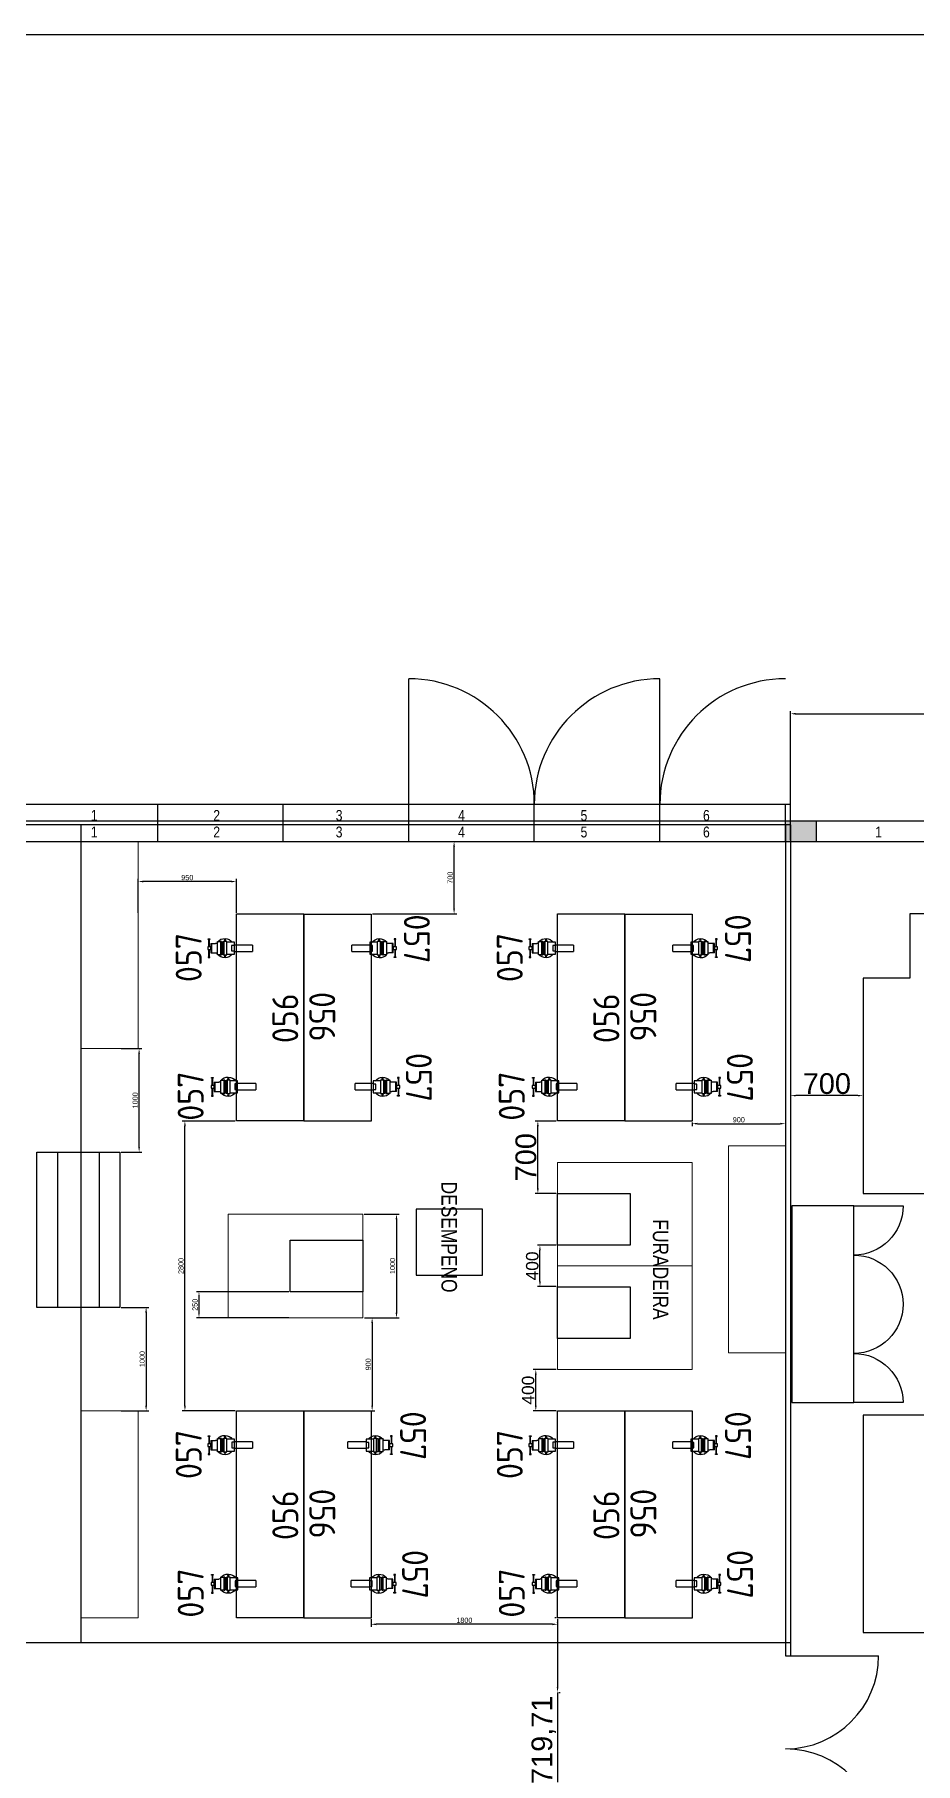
# Model space of a CAD drawing. Header units: millimetres. Extents: x 18768 to 1484868, y -11027 to 520152.
# Drawn here: x 87507 to 96011, y 503453 to 520152 of the extents above; entities that cross this region are included whole.
import ezdxf
from ezdxf.enums import TextEntityAlignment as Align

# ---------------------------------------------------------------- set-up
doc = ezdxf.new("R2010")
doc.units = ezdxf.units.MM
for name, pattern in [('CENTER', [2.71, 2.2, -0.22, 0.07, -0.22]), ('DASHED2', [9.525, 6.35, -3.175]), ('DIVIDE', [2.15, 1.5, -0.2, 0.05, -0.15, 0.05, -0.2])]:
    doc.linetypes.add(name, pattern=pattern)
for name, color, linetype in [('L025-IMAGIN', 1, 'DIVIDE'), ('L025-TEXTO', 7, 'Continuous'), ('L035-ARRANJO-EXISTENTE', 180, 'Continuous'), ('L035-TEXTO', 40, 'Continuous'), ('LCENTRO', 1, 'CENTER'), ('PAREDES', 7, 'Continuous')]:
    doc.layers.add(name, color=color, linetype=linetype)
doc.layers.add('L035-DEMOLIÇÃO', color=40, linetype='Continuous', plot=False)
doc.styles.add('ISO-CP--25', font='isocp.shx', dxfattribs={"height": 250})
doc.styles.get("Standard").update_dxf_attribs({"font": 'arial.ttf'})
doc.dimstyles.new('Anotativo', dxfattribs={"dimscale": 0, "dimtxt": 2.5, "dimasz": 2.5, "dimexe": 1.25, "dimexo": 0.625, "dimtad": 1, "dimtxsty": 'Standard', "dimcen": 2.5, "dimadec": 0, "dimazin": 0, "dimtfac": 1, "dimtmove": 0, "dimatfit": 3, "dimfxl": 1, "dimarcsym": 0})

# ---------------------------------------------------------------- blocks, each defined once
blk = doc.blocks.new('*D546')
at = {"color": 0, "linetype": 'ByBlock', "lineweight": -2, "transparency": 16777216}
for p, q in [((94806, 511025), (94806, 509878)), ((95506, 511025), (95506, 509878)), ((95456, 509903), (94856, 509903))]:
    blk.add_line(p, q, dxfattribs=at)
at = {"color": 0, "linetype": 'ByBlock', "lineweight": 15, "transparency": 16777216}
for points in [[(94856, 509911), (94856, 509895), (94806, 509903)], [(95456, 509911), (95456, 509895), (95506, 509903)]]:
    blk.add_solid(points, dxfattribs=at)
at = {"layer": 'DEFPOINTS', "color": 0, "linetype": 'ByBlock', "lineweight": 15, "transparency": 16777216}
for p in [(94806, 511038), (95506, 511038), (94806, 509903)]:
    blk.add_point(p, dxfattribs=at)
at = {"color": 0, "linetype": 'ByBlock', "lineweight": 15, "transparency": 16777216, "insert": (95156, 510018), "char_height": 200, "attachment_point": 5}
blk.add_mtext('700', dxfattribs=at)
blk = doc.blocks.new('*D558')
at = {"layer": 'DEFPOINTS', "color": 0, "linetype": 'ByBlock', "lineweight": 15, "transparency": 16777216}
for p in [(109900, 513592), (94806, 512358), (109900, 512358)]:
    blk.add_point(p, dxfattribs=at)
at = {"layer": 'PAREDES', "color": 0, "linetype": 'ByBlock', "lineweight": -2, "transparency": 16777216}
for p, q in [((94806, 512370), (94806, 513617)), ((94856, 513592), (109850, 513592)), ((109900, 512370), (109900, 513617))]:
    blk.add_line(p, q, dxfattribs=at)
at = {"layer": 'PAREDES', "color": 0, "linetype": 'ByBlock', "lineweight": 15, "transparency": 16777216}
for points in [[(94856, 513600), (94856, 513583), (94806, 513592)], [(109850, 513600), (109850, 513583), (109900, 513592)]]:
    blk.add_solid(points, dxfattribs=at)
at = {"layer": 'PAREDES', "color": 0, "linetype": 'ByBlock', "lineweight": 15, "transparency": 16777216, "insert": (102353, 513706), "char_height": 200, "attachment_point": 5}
blk.add_mtext('15094', dxfattribs=at)
blk = doc.blocks.new('BL_SENAI_id9310100290')
at = {"layer": 'L035-ARRANJO-EXISTENTE', "color": 0}
for p, q in [((-515, 200), (-515, 139)), ((-515, 200), (-340, 200)), ((-340, 112), (-340, 227)), ((-340, 227), (-272, 227)), ((-228, 233), (-238, 233)), ((-238, 219), (-238, 106)), ((-228, 106), (-228, 233)), ((-217, 106), (-217, 233)), ((-217, 233), (-207, 233)), ((-207, 219), (-207, 106)), ((-178, 144), (-178, 195)), ((-114, 214), (-159, 214)), ((-121, 214), (-121, 125)), ((-114, 214), (-114, 125)), ((-340, 139), (-515, 139)), ((-272, 112), (-340, 112)), ((-238, 106), (-228, 106)), ((-207, 106), (-217, 106)), ((-114, 125), (-159, 125))]:
    blk.add_line(p, q, dxfattribs=at)
for points in [[(-340, 143), (-340, 197), (-314, 197), (-314, 143)], [(-268, 233), (-238, 233), (-238, 106), (-268, 106)], [(-178, 233), (-207, 233), (-207, 106), (-178, 106)], [(-114, 156), (-114, 183), (-83, 183), (-83, 156)], [(-104, 259), (-104, 252), (-88, 252), (-88, 259)], [(-104, 80), (-104, 86), (-88, 86), (-88, 80)]]:
    blk.add_lwpolyline(points, close=True, dxfattribs=at)
for points in [[(-99, 183), (-99, 252), (-92, 252), (-92, 183)], [(-92, 156), (-92, 86), (-99, 86), (-99, 156)]]:
    blk.add_lwpolyline(points, dxfattribs=at)
for centre in [(-250, 248), (-250, 92)]:
    blk.add_circle(centre, 7.45, dxfattribs=at)
for centre, radius, start, end in [((-247, 170), 92.8, 41.7386, 141.8707), ((-272, 231), 4.33, 270, 0), ((-159, 233), 19, 180, 270), ((-247, 170), 92.8, 218.1293, 318.2614), ((-272, 108), 4.33, 0, 90), ((-159, 106), 19, 90, 180)]:
    blk.add_arc(centre, radius, start, end, dxfattribs=at)
at = {"layer": 'L025-TEXTO', "style": 'ISO-CP--25'}
blk.add_attdef('rmp_mt_codmaterial', (15, 15), '', height=40, dxfattribs=at)
at = {"layer": 'L025-TEXTO', "style": 'ISO-CP--25', "flags": 1}
for tag in ['rmp_mt_nomeunid', 'rmp_mt_potencia', 'rmp_mt_cod']:
    blk.add_attdef(tag, (15, 15), '', height=40, dxfattribs=at)
blk = doc.blocks.new('BL_SENAI_id9320240650')
at = {"layer": 'L035-ARRANJO-EXISTENTE', "color": 0}
blk.add_lwpolyline([(-595, 399), (-595, -251), (1405, -251), (1405, 399)], close=True, dxfattribs=at)
at = {"layer": 'L025-TEXTO', "style": 'ISO-CP--25'}
blk.add_attdef('rmp_mt_codmaterial', (15, 15), '', height=40, dxfattribs=at)
at = {"layer": 'L025-TEXTO', "style": 'ISO-CP--25', "flags": 1}
for tag in ['rmp_mt_nomeunid', 'rmp_mt_potencia', 'rmp_mt_cod']:
    blk.add_attdef(tag, (15, 15), '', height=40, dxfattribs=at)
blk = doc.blocks.new('*D644')
at = {"layer": 'DEFPOINTS', "color": 0, "linetype": 'ByBlock', "lineweight": 15, "transparency": 16777216}
for p in [(92346, 507258), (92556, 507258), (92556, 506858)]:
    blk.add_point(p, dxfattribs=at)
at = {"layer": 'PAREDES', "color": 0, "linetype": 'ByBlock', "lineweight": -2, "transparency": 16777216}
for p, q in [((92543, 507258), (92321, 507258)), ((92346, 506908), (92346, 507208)), ((92543, 506858), (92321, 506858))]:
    blk.add_line(p, q, dxfattribs=at)
at = {"layer": 'PAREDES', "color": 0, "linetype": 'ByBlock', "lineweight": 15, "transparency": 16777216}
for points in [[(92338, 507208), (92354, 507208), (92346, 507258)], [(92338, 506908), (92354, 506908), (92346, 506858)]]:
    blk.add_solid(points, dxfattribs=at)
at = {"layer": 'PAREDES', "color": 0, "linetype": 'ByBlock', "lineweight": 15, "transparency": 16777216, "insert": (92272, 507058), "char_height": 120, "attachment_point": 5, "rotation": 90}
blk.add_mtext('400', dxfattribs=at)
blk = doc.blocks.new('*D645')
at = {"layer": 'DEFPOINTS', "color": 0, "linetype": 'ByBlock', "lineweight": 15, "transparency": 16777216}
for p in [(92556, 504858), (92556, 504138), (92556, 504138)]:
    blk.add_point(p, dxfattribs=at)
at = {"layer": 'PAREDES', "color": 0, "linetype": 'ByBlock', "lineweight": -2, "transparency": 16777216}
for p, q in [((92543, 504858), (92531, 504858)), ((92556, 504808), (92556, 504188)), ((92556, 504138), (92556, 503273)), ((92568, 504138), (92581, 504138))]:
    blk.add_line(p, q, dxfattribs=at)
at = {"layer": 'PAREDES', "color": 0, "linetype": 'ByBlock', "lineweight": 15, "transparency": 16777216}
for points in [[(92548, 504808), (92564, 504808), (92556, 504858)], [(92548, 504188), (92564, 504188), (92556, 504138)]]:
    blk.add_solid(points, dxfattribs=at)
at = {"layer": 'PAREDES', "color": 0, "linetype": 'ByBlock', "lineweight": 15, "transparency": 16777216, "insert": (92423, 503681), "char_height": 200, "attachment_point": 5, "rotation": 90}
blk.add_mtext('719,71', dxfattribs=at)
blk = doc.blocks.new('*D646')
at = {"layer": 'DEFPOINTS', "color": 0, "linetype": 'ByBlock', "lineweight": 15, "transparency": 16777216}
for p in [(92366, 509658), (92556, 509658), (92556, 508958)]:
    blk.add_point(p, dxfattribs=at)
at = {"layer": 'PAREDES', "color": 0, "linetype": 'ByBlock', "lineweight": -2, "transparency": 16777216}
for p, q in [((92543, 509658), (92341, 509658)), ((92366, 509008), (92366, 509608)), ((92543, 508958), (92341, 508958))]:
    blk.add_line(p, q, dxfattribs=at)
at = {"layer": 'PAREDES', "color": 0, "linetype": 'ByBlock', "lineweight": 15, "transparency": 16777216}
for points in [[(92357, 509608), (92374, 509608), (92366, 509658)], [(92357, 509008), (92374, 509008), (92366, 508958)]]:
    blk.add_solid(points, dxfattribs=at)
at = {"layer": 'PAREDES', "color": 0, "linetype": 'ByBlock', "lineweight": 15, "transparency": 16777216, "insert": (92251, 509308), "char_height": 200, "attachment_point": 5, "rotation": 90}
blk.add_mtext('700', dxfattribs=at)
blk = doc.blocks.new('*D647')
at = {"layer": 'DEFPOINTS', "color": 0, "linetype": 'ByBlock', "lineweight": 15, "transparency": 16777216}
for p in [(92386, 508458), (92556, 508458), (92556, 508058)]:
    blk.add_point(p, dxfattribs=at)
at = {"layer": 'PAREDES', "color": 0, "linetype": 'ByBlock', "lineweight": -2, "transparency": 16777216}
for p, q in [((92543, 508458), (92361, 508458)), ((92386, 508108), (92386, 508408)), ((92543, 508058), (92361, 508058))]:
    blk.add_line(p, q, dxfattribs=at)
at = {"layer": 'PAREDES', "color": 0, "linetype": 'ByBlock', "lineweight": 15, "transparency": 16777216}
for points in [[(92378, 508408), (92394, 508408), (92386, 508458)], [(92378, 508108), (92394, 508108), (92386, 508058)]]:
    blk.add_solid(points, dxfattribs=at)
at = {"layer": 'PAREDES', "color": 0, "linetype": 'ByBlock', "lineweight": 15, "transparency": 16777216, "insert": (92312, 508258), "char_height": 120, "attachment_point": 5, "rotation": 90}
blk.add_mtext('400', dxfattribs=at)
blk = doc.blocks.new('*D648')
at = {"layer": 'DEFPOINTS', "color": 0, "linetype": 'ByBlock', "lineweight": 15, "transparency": 16777216}
for p in [(90756, 504858), (92556, 504858), (90756, 504797)]:
    blk.add_point(p, dxfattribs=at)
at = {"layer": 'PAREDES', "color": 0, "linetype": 'ByBlock', "lineweight": -2, "transparency": 16777216}
for p, q in [((90756, 504845), (90756, 504772)), ((92556, 504845), (92556, 504772)), ((92506, 504797), (90806, 504797))]:
    blk.add_line(p, q, dxfattribs=at)
at = {"layer": 'PAREDES', "color": 0, "linetype": 'ByBlock', "lineweight": 15, "transparency": 16777216}
for points in [[(90806, 504805), (90806, 504788), (90756, 504797)], [(92506, 504805), (92506, 504788), (92556, 504797)]]:
    blk.add_solid(points, dxfattribs=at)
at = {"layer": 'PAREDES', "color": 0, "linetype": 'ByBlock', "lineweight": 15, "transparency": 16777216, "insert": (91656, 504835), "char_height": 50, "attachment_point": 5}
blk.add_mtext('1800', dxfattribs=at)
blk = doc.blocks.new('*D649')
at = {"layer": 'DEFPOINTS', "color": 0, "linetype": 'ByBlock', "lineweight": 15, "transparency": 16777216}
for p in [(90679, 507758), (90679, 506858), (90766, 506858)]:
    blk.add_point(p, dxfattribs=at)
at = {"layer": 'PAREDES', "color": 0, "linetype": 'ByBlock', "lineweight": -2, "transparency": 16777216}
for p, q in [((90691, 507758), (90791, 507758)), ((90766, 507708), (90766, 506908)), ((90691, 506858), (90791, 506858))]:
    blk.add_line(p, q, dxfattribs=at)
at = {"layer": 'PAREDES', "color": 0, "linetype": 'ByBlock', "lineweight": 15, "transparency": 16777216}
for points in [[(90758, 507708), (90774, 507708), (90766, 507758)], [(90758, 506908), (90774, 506908), (90766, 506858)]]:
    blk.add_solid(points, dxfattribs=at)
at = {"layer": 'PAREDES', "color": 0, "linetype": 'ByBlock', "lineweight": 15, "transparency": 16777216, "insert": (90728, 507308), "char_height": 50, "attachment_point": 5, "rotation": 90}
blk.add_mtext('900', dxfattribs=at)
blk = doc.blocks.new('*D650')
at = {"layer": 'DEFPOINTS', "color": 0, "linetype": 'ByBlock', "lineweight": 15, "transparency": 16777216}
for p in [(90676, 508758), (90756, 507758), (91001, 507758)]:
    blk.add_point(p, dxfattribs=at)
at = {"layer": 'PAREDES', "color": 0, "linetype": 'ByBlock', "lineweight": -2, "transparency": 16777216}
for p, q in [((90688, 508758), (91026, 508758)), ((91001, 508708), (91001, 507808)), ((90768, 507758), (91026, 507758))]:
    blk.add_line(p, q, dxfattribs=at)
at = {"layer": 'PAREDES', "color": 0, "linetype": 'ByBlock', "lineweight": 15, "transparency": 16777216}
for points in [[(90992, 508708), (91009, 508708), (91001, 508758)], [(90992, 507808), (91009, 507808), (91001, 507758)]]:
    blk.add_solid(points, dxfattribs=at)
at = {"layer": 'PAREDES', "color": 0, "linetype": 'ByBlock', "lineweight": 15, "transparency": 16777216, "insert": (90963, 508258), "char_height": 50, "attachment_point": 5, "rotation": 90}
blk.add_mtext('1000', dxfattribs=at)
blk = doc.blocks.new('*D651')
at = {"layer": 'DEFPOINTS', "color": 0, "linetype": 'ByBlock', "lineweight": 15, "transparency": 16777216}
for p in [(89976, 508008), (89094, 507758), (89976, 507758)]:
    blk.add_point(p, dxfattribs=at)
at = {"layer": 'PAREDES', "color": 0, "linetype": 'ByBlock', "lineweight": -2, "transparency": 16777216}
for p, q in [((89963, 508008), (89069, 508008)), ((89094, 507958), (89094, 507808)), ((89963, 507758), (89069, 507758))]:
    blk.add_line(p, q, dxfattribs=at)
at = {"layer": 'PAREDES', "color": 0, "linetype": 'ByBlock', "lineweight": 15, "transparency": 16777216}
for points in [[(89086, 507958), (89102, 507958), (89094, 508008)], [(89086, 507808), (89102, 507808), (89094, 507758)]]:
    blk.add_solid(points, dxfattribs=at)
at = {"layer": 'PAREDES', "color": 0, "linetype": 'ByBlock', "lineweight": 15, "transparency": 16777216, "insert": (89056, 507883), "char_height": 50, "attachment_point": 5, "rotation": 90}
blk.add_mtext('250', dxfattribs=at)
blk = doc.blocks.new('*D652')
at = {"layer": 'DEFPOINTS', "color": 0, "linetype": 'ByBlock', "lineweight": 15, "transparency": 16777216}
for p in [(88958, 509658), (89456, 509658), (89456, 506858)]:
    blk.add_point(p, dxfattribs=at)
at = {"layer": 'PAREDES', "color": 0, "linetype": 'ByBlock', "lineweight": -2, "transparency": 16777216}
for p, q in [((89443, 509658), (88933, 509658)), ((88958, 506908), (88958, 509608)), ((89443, 506858), (88933, 506858))]:
    blk.add_line(p, q, dxfattribs=at)
at = {"layer": 'PAREDES', "color": 0, "linetype": 'ByBlock', "lineweight": 15, "transparency": 16777216}
for points in [[(88950, 509608), (88967, 509608), (88958, 509658)], [(88950, 506908), (88967, 506908), (88958, 506858)]]:
    blk.add_solid(points, dxfattribs=at)
at = {"layer": 'PAREDES', "color": 0, "linetype": 'ByBlock', "lineweight": 15, "transparency": 16777216, "insert": (88920, 508258), "char_height": 50, "attachment_point": 5, "rotation": 90}
blk.add_mtext('2800', dxfattribs=at)
blk = doc.blocks.new('*D653')
at = {"layer": 'DEFPOINTS', "color": 0, "linetype": 'ByBlock', "lineweight": 15, "transparency": 16777216}
for p in [(90755, 512358), (91557, 512358), (90756, 511658)]:
    blk.add_point(p, dxfattribs=at)
at = {"layer": 'PAREDES', "color": 0, "linetype": 'ByBlock', "lineweight": -2, "transparency": 16777216}
for p, q in [((90768, 512358), (91582, 512358)), ((91557, 511708), (91557, 512308)), ((90768, 511658), (91582, 511658))]:
    blk.add_line(p, q, dxfattribs=at)
at = {"layer": 'PAREDES', "color": 0, "linetype": 'ByBlock', "lineweight": 15, "transparency": 16777216}
for points in [[(91549, 512308), (91565, 512308), (91557, 512358)], [(91549, 511708), (91565, 511708), (91557, 511658)]]:
    blk.add_solid(points, dxfattribs=at)
at = {"layer": 'PAREDES', "color": 0, "linetype": 'ByBlock', "lineweight": 15, "transparency": 16777216, "insert": (91519, 512008), "char_height": 50, "attachment_point": 5, "rotation": 90}
blk.add_mtext('700', dxfattribs=at)
blk = doc.blocks.new('*D654')
at = {"layer": 'DEFPOINTS', "color": 0, "linetype": 'ByBlock', "lineweight": 15, "transparency": 16777216}
for p in [(88330, 510358), (88516, 510358), (88330, 509358)]:
    blk.add_point(p, dxfattribs=at)
at = {"layer": 'PAREDES', "color": 0, "linetype": 'ByBlock', "lineweight": -2, "transparency": 16777216}
for p, q in [((88343, 510358), (88541, 510358)), ((88516, 509408), (88516, 510308)), ((88343, 509358), (88541, 509358))]:
    blk.add_line(p, q, dxfattribs=at)
at = {"layer": 'PAREDES', "color": 0, "linetype": 'ByBlock', "lineweight": 15, "transparency": 16777216}
for points in [[(88508, 510308), (88524, 510308), (88516, 510358)], [(88508, 509408), (88524, 509408), (88516, 509358)]]:
    blk.add_solid(points, dxfattribs=at)
at = {"layer": 'PAREDES', "color": 0, "linetype": 'ByBlock', "lineweight": 15, "transparency": 16777216, "insert": (88478, 509858), "char_height": 50, "attachment_point": 5, "rotation": 90}
blk.add_mtext('1000', dxfattribs=at)
blk = doc.blocks.new('*D655')
at = {"layer": 'DEFPOINTS', "color": 0, "linetype": 'ByBlock', "lineweight": 15, "transparency": 16777216}
for p in [(88330, 507858), (88330, 506858), (88584, 506858)]:
    blk.add_point(p, dxfattribs=at)
at = {"layer": 'PAREDES', "color": 0, "linetype": 'ByBlock', "lineweight": -2, "transparency": 16777216}
for p, q in [((88343, 507858), (88609, 507858)), ((88584, 507808), (88584, 506908)), ((88343, 506858), (88609, 506858))]:
    blk.add_line(p, q, dxfattribs=at)
at = {"layer": 'PAREDES', "color": 0, "linetype": 'ByBlock', "lineweight": 15, "transparency": 16777216}
for points in [[(88575, 507808), (88592, 507808), (88584, 507858)], [(88575, 506908), (88592, 506908), (88584, 506858)]]:
    blk.add_solid(points, dxfattribs=at)
at = {"layer": 'PAREDES', "color": 0, "linetype": 'ByBlock', "lineweight": 15, "transparency": 16777216, "insert": (88546, 507358), "char_height": 50, "attachment_point": 5, "rotation": 90}
blk.add_mtext('1000', dxfattribs=at)
blk = doc.blocks.new('*D656')
at = {"layer": 'DEFPOINTS', "color": 0, "linetype": 'ByBlock', "lineweight": 15, "transparency": 16777216}
for p in [(93856, 509658), (94756, 509658), (94756, 509632)]:
    blk.add_point(p, dxfattribs=at)
at = {"layer": 'PAREDES', "color": 0, "linetype": 'ByBlock', "lineweight": -2, "transparency": 16777216}
for p, q in [((93856, 509645), (93856, 509607)), ((93906, 509632), (94706, 509632)), ((94756, 509645), (94756, 509607))]:
    blk.add_line(p, q, dxfattribs=at)
at = {"layer": 'PAREDES', "color": 0, "linetype": 'ByBlock', "lineweight": 15, "transparency": 16777216}
for points in [[(93906, 509641), (93906, 509624), (93856, 509632)], [(94706, 509641), (94706, 509624), (94756, 509632)]]:
    blk.add_solid(points, dxfattribs=at)
at = {"layer": 'PAREDES', "color": 0, "linetype": 'ByBlock', "lineweight": 15, "transparency": 16777216, "insert": (94306, 509670), "char_height": 50, "attachment_point": 5}
blk.add_mtext('900', dxfattribs=at)
blk = doc.blocks.new('*D657')
at = {"layer": 'DEFPOINTS', "color": 0, "linetype": 'ByBlock', "lineweight": 15, "transparency": 16777216}
for p in [(88506, 511971), (88506, 511658), (89456, 511658)]:
    blk.add_point(p, dxfattribs=at)
at = {"layer": 'PAREDES', "color": 0, "linetype": 'ByBlock', "lineweight": -2, "transparency": 16777216}
for p, q in [((88506, 511670), (88506, 511996)), ((89456, 511670), (89456, 511996)), ((89406, 511971), (88556, 511971))]:
    blk.add_line(p, q, dxfattribs=at)
at = {"layer": 'PAREDES', "color": 0, "linetype": 'ByBlock', "lineweight": 15, "transparency": 16777216}
for points in [[(88556, 511979), (88556, 511963), (88506, 511971)], [(89406, 511979), (89406, 511963), (89456, 511971)]]:
    blk.add_solid(points, dxfattribs=at)
at = {"layer": 'PAREDES', "color": 0, "linetype": 'ByBlock', "lineweight": 15, "transparency": 16777216, "insert": (88981, 512009), "char_height": 50, "attachment_point": 5}
blk.add_mtext('950', dxfattribs=at)

msp = doc.modelspace()

# ---------------------------------------------------------------- hatches: boundary and pattern name
h = msp.add_hatch(color=1)
h.dxf.hatch_style = 1
h.paths.add_polyline_path([(102627.615, 512557.757), (102327.615, 512557.757), (102327.615, 512357.757), (102627.615, 512357.757)])
h.paths.add_polyline_path([(95055.615, 512557.757), (94755.615, 512557.757), (94755.615, 512357.757), (95055.615, 512357.757)])

# ---------------------------------------------------------------- linework, layer by layer
for p, q in [((91119.615, 512717.757), (91119.615, 513929.757)), ((93543.615, 512717.757), (93543.615, 513929.757)), ((94755.615, 512517.757), (94755.615, 504617.757)), ((94805.615, 512517.757), (94805.615, 504617.757)), ((94755.615, 512357.757), (94755.615, 504493.527)), ((94805.615, 512357.757), (94805.615, 504493.527)), ((87730.08, 507857.759), (87730.08, 509357.759)), ((88130.08, 509357.759), (88130.08, 507857.759)), ((88130.08, 509357.759), (88130.08, 507857.759)), ((94755.615, 504493.527), (95655.615, 504493.527)), ((94805.615, 503594.917), (94805.615, 503592.137))]:
    msp.add_line(p, q)
at = {"color": 1}
for p, q in [((88695.615, 512517.757), (88695.615, 512717.757)), ((88695.615, 512517.757), (88695.615, 512717.757)), ((89907.615, 512517.757), (89907.615, 512717.757)), ((89907.615, 512517.757), (89907.615, 512717.757)), ((91119.615, 512517.757), (91119.615, 512717.757)), ((91119.615, 512517.757), (91119.615, 512717.757)), ((92331.615, 512517.757), (92331.615, 512717.757)), ((92331.615, 512517.757), (92331.615, 512717.757)), ((93543.615, 512517.757), (93543.615, 512717.757)), ((93543.615, 512517.757), (93543.615, 512717.757)), ((94755.615, 512517.757), (94755.615, 512717.757)), ((94755.615, 512517.757), (94755.615, 512717.757)), ((94805.615, 512517.757), (94805.615, 512717.757)), ((88695.615, 512357.757), (88695.615, 512557.757)), ((89907.615, 512357.757), (89907.615, 512557.757)), ((91119.615, 512357.757), (91119.615, 512557.757)), ((92331.615, 512357.757), (92331.615, 512557.757)), ((93543.615, 512357.757), (93543.615, 512557.757)), ((94755.615, 512357.757), (94755.615, 512557.757)), ((95055.615, 512357.757), (95055.615, 512557.757))]:
    msp.add_line(p, q, dxfattribs=at)
at = {"color": 1, "linetype": 'DASHED2'}
msp.add_line((87955.622, 504621.507), (87955.622, 512521.507), dxfattribs=at)
msp.add_lwpolyline([(97405.615, 511257.757), (97405.615, 511657.757), (95955.615, 511657.757), (95955.615, 511037.757), (95505.615, 511037.757), (95505.615, 508957.757), (97405.615, 508957.757), (97405.615, 510797.757)])
for points in [[(87530.08, 507857.759), (87530.08, 509357.759), (88330.08, 509357.759), (88330.08, 507857.759)], [(93255.937, 508457.759), (92555.937, 508457.759), (92555.937, 508957.759), (93255.937, 508957.759)], [(94816.318, 508837.758), (94816.318, 506937.758), (95416.318, 506937.758), (95416.318, 508837.758)], [(91190.272, 508807.76), (91190.272, 508167.76), (91830.272, 508167.76), (91830.272, 508807.76)], [(89975.937, 508507.759), (90675.937, 508507.759), (90675.937, 508007.759), (89975.937, 508007.759)], [(93255.937, 507557.759), (92555.937, 507557.759), (92555.937, 508057.759), (93255.937, 508057.759)], [(96905.615, 506167.753), (97035.615, 506167.753), (97035.615, 506687.753), (96905.615, 506687.753), (96905.615, 506817.753), (95505.615, 506817.753), (95505.615, 504717.753), (96905.615, 504717.753)]]:
    msp.add_lwpolyline(points, close=True)
at = {"color": 2}
msp.add_lwpolyline([(95416.318, 508837.758), (95891.318, 508837.758, -0.414213562), (95416.318, 508362.758, -0.414213562), (95891.318, 507887.758, -0.414213562), (95416.318, 507412.758, -0.414213562), (95891.318, 506937.758), (95416.318, 506937.758)], format="xyb", dxfattribs=at)
for centre, radius, start, end in [((91119.615, 512717.757), 1212, 0, 90), ((93543.615, 512717.757), 1212, 90, 180), ((94755.615, 512717.757), 1212, 90, 180), ((94755.615, 504493.527), 900, 270, 0), ((94755.615, 502693.527), 900, 0, 90)]:
    msp.add_arc(centre, radius, start, end)
at = {"layer": 'L025-IMAGIN'}
for p, q in [((94805.615, 504617.757), (76002.764, 504617.757)), ((94755.615, 504617.757), (76324.913, 504617.757))]:
    msp.add_line(p, q, dxfattribs=at)
at = {"layer": 'L035-DEMOLIÇÃO', "linetype": 'ByBlock', "lineweight": -2}
msp.add_lwpolyline([(110666.616, 482623.169), (18768.335, 482623.169), (18768.335, 520151.762), (110666.616, 520151.762)], close=True, dxfattribs=at)
at = {"layer": 'LCENTRO', "linetype": 'ByBlock', "lineweight": 15}
for points in [[(93855.937, 508257.759), (92555.937, 508257.759), (92555.937, 509257.759), (93855.937, 509257.759), (93855.937, 508257.759)], [(89375.937, 508757.759), (90675.937, 508757.759), (90675.937, 507757.759), (89375.937, 507757.759), (89375.937, 508757.759)], [(93855.937, 507257.759), (92555.937, 507257.759), (92555.937, 508257.759), (93855.937, 508257.759), (93855.937, 507257.759)]]:
    msp.add_lwpolyline(points, dxfattribs=at)
at = {"layer": 'PAREDES'}
for p, q in [((76101.854, 512717.757), (94805.615, 512717.757)), ((94805.615, 512517.757), (76002.764, 512517.757)), ((87279.615, 512557.757), (110099.615, 512557.757)), ((87279.615, 512357.757), (109893.54, 512357.757))]:
    msp.add_line(p, q, dxfattribs=at)
at = {"layer": 'PAREDES', "linetype": 'ByBlock', "lineweight": 15}
for points in [[(88505.612, 512357.757), (88505.612, 510357.757), (87955.612, 510357.757), (87955.612, 512357.757), (88505.612, 512357.757)], [(94205.615, 507419.697), (94205.615, 509419.697), (94755.615, 509419.697), (94755.615, 507419.697), (94205.615, 507419.697)], [(88505.622, 506857.757), (88505.622, 504857.757), (87955.622, 504857.757), (87955.622, 506857.757), (88505.622, 506857.757)]]:
    msp.add_lwpolyline(points, dxfattribs=at)

# ---------------------------------------------------------------- block references
at = {"layer": 'L035-ARRANJO-EXISTENTE'}
ref = msp.add_blockref('BL_SENAI_id9320240650', (89706.536, 510253.13), dxfattribs=dict(at, xscale=-1, rotation=270))
ref.add_attrib('rmp_mt_codmaterial', '056', dxfattribs={"layer": 'L025-TEXTO', "height": 250, "rotation": 90, "style": 'ISO-CP--25'}).set_placement((90052.257, 510650.069), align=Align.CENTER)
ref = msp.add_blockref('BL_SENAI_id9320240650', (90504.697, 511062.389), dxfattribs=dict(at, xscale=-1, rotation=90))
ref.add_attrib('rmp_mt_codmaterial', '056', dxfattribs={"layer": 'L025-TEXTO', "height": 250, "rotation": 270, "style": 'ISO-CP--25'}).set_placement((90158.976, 510665.45), align=Align.CENTER)
ref = msp.add_blockref('BL_SENAI_id9320240650', (92806.536, 510253.13), dxfattribs=dict(at, xscale=-1, rotation=270))
ref.add_attrib('rmp_mt_codmaterial', '056', dxfattribs={"layer": 'L025-TEXTO', "height": 250, "rotation": 90, "style": 'ISO-CP--25'}).set_placement((93152.257, 510650.069), align=Align.CENTER)
ref = msp.add_blockref('BL_SENAI_id9320240650', (93604.697, 511062.389), dxfattribs=dict(at, xscale=-1, rotation=90))
ref.add_attrib('rmp_mt_codmaterial', '056', dxfattribs={"layer": 'L025-TEXTO', "height": 250, "rotation": 270, "style": 'ISO-CP--25'}).set_placement((93258.976, 510665.45), align=Align.CENTER)
ref = msp.add_blockref('BL_SENAI_id9310100290', (91083.784, 511496.691), dxfattribs=dict(at, xscale=-1, rotation=180))
ref.add_attrib('rmp_mt_codmaterial', '057', dxfattribs={"layer": 'L025-TEXTO', "height": 250, "rotation": 270, "style": 'ISO-CP--25'}).set_placement((91072.527, 511417.16), align=Align.CENTER)
ref = msp.add_blockref('BL_SENAI_id9310100290', (94183.784, 511496.691), dxfattribs=dict(at, xscale=-1, rotation=180))
ref.add_attrib('rmp_mt_codmaterial', '057', dxfattribs={"layer": 'L025-TEXTO', "height": 250, "rotation": 270, "style": 'ISO-CP--25'}).set_placement((94172.527, 511417.16), align=Align.CENTER)
ref = msp.add_blockref('BL_SENAI_id9310100290', (89095.449, 511157.568), dxfattribs=dict(at, xscale=-1))
ref.add_attrib('rmp_mt_codmaterial', '057', dxfattribs={"layer": 'L025-TEXTO', "height": 250, "rotation": 90, "style": 'ISO-CP--25'}).set_placement((89119.673, 511237.099), align=Align.CENTER)
ref = msp.add_blockref('BL_SENAI_id9310100290', (92195.449, 511157.568), dxfattribs=dict(at, xscale=-1))
ref.add_attrib('rmp_mt_codmaterial', '057', dxfattribs={"layer": 'L025-TEXTO', "height": 250, "rotation": 90, "style": 'ISO-CP--25'}).set_placement((92219.673, 511237.099), align=Align.CENTER)
ref = msp.add_blockref('BL_SENAI_id9310100290', (91115.784, 510157.951), dxfattribs=dict(at, xscale=-1, rotation=180))
ref.add_attrib('rmp_mt_codmaterial', '057', dxfattribs={"layer": 'L025-TEXTO', "height": 250, "rotation": 270, "style": 'ISO-CP--25'}).set_placement((91091.56, 510078.42), align=Align.CENTER)
ref = msp.add_blockref('BL_SENAI_id9310100290', (94215.784, 510157.951), dxfattribs=dict(at, xscale=-1, rotation=180))
ref.add_attrib('rmp_mt_codmaterial', '057', dxfattribs={"layer": 'L025-TEXTO', "height": 250, "rotation": 270, "style": 'ISO-CP--25'}).set_placement((94191.56, 510078.42), align=Align.CENTER)
ref = msp.add_blockref('BL_SENAI_id9310100290', (89127.449, 509818.828), dxfattribs=dict(at, xscale=-1))
ref.add_attrib('rmp_mt_codmaterial', '057', dxfattribs={"layer": 'L025-TEXTO', "height": 250, "rotation": 90, "style": 'ISO-CP--25'}).set_placement((89138.706, 509898.359), align=Align.CENTER)
ref = msp.add_blockref('BL_SENAI_id9310100290', (92227.449, 509818.828), dxfattribs=dict(at, xscale=-1))
ref.add_attrib('rmp_mt_codmaterial', '057', dxfattribs={"layer": 'L025-TEXTO', "height": 250, "rotation": 90, "style": 'ISO-CP--25'}).set_placement((92238.706, 509898.359), align=Align.CENTER)
ref = msp.add_blockref('BL_SENAI_id9320240650', (89706.855, 505453.127), dxfattribs=dict(at, xscale=-1, rotation=270))
ref.add_attrib('rmp_mt_codmaterial', '056', dxfattribs={"layer": 'L025-TEXTO', "height": 250, "rotation": 90, "style": 'ISO-CP--25'}).set_placement((90052.576, 505850.065), align=Align.CENTER)
ref = msp.add_blockref('BL_SENAI_id9320240650', (90505.016, 506262.385), dxfattribs=dict(at, xscale=-1, rotation=90))
ref.add_attrib('rmp_mt_codmaterial', '056', dxfattribs={"layer": 'L025-TEXTO', "height": 250, "rotation": 270, "style": 'ISO-CP--25'}).set_placement((90159.295, 505865.447), align=Align.CENTER)
ref = msp.add_blockref('BL_SENAI_id9310100290', (91047.423, 506696.688), dxfattribs=dict(at, xscale=-1, rotation=180))
ref.add_attrib('rmp_mt_codmaterial', '057', dxfattribs={"layer": 'L025-TEXTO', "height": 250, "rotation": 270, "style": 'ISO-CP--25'}).set_placement((91036.166, 506617.157), align=Align.CENTER)
ref = msp.add_blockref('BL_SENAI_id9320240650', (92806.855, 505453.127), dxfattribs=dict(at, xscale=-1, rotation=270))
ref.add_attrib('rmp_mt_codmaterial', '056', dxfattribs={"layer": 'L025-TEXTO', "height": 250, "rotation": 90, "style": 'ISO-CP--25'}).set_placement((93152.576, 505850.065), align=Align.CENTER)
ref = msp.add_blockref('BL_SENAI_id9320240650', (93605.016, 506262.385), dxfattribs=dict(at, xscale=-1, rotation=90))
ref.add_attrib('rmp_mt_codmaterial', '056', dxfattribs={"layer": 'L025-TEXTO', "height": 250, "rotation": 270, "style": 'ISO-CP--25'}).set_placement((93259.295, 505865.447), align=Align.CENTER)
ref = msp.add_blockref('BL_SENAI_id9310100290', (94184.103, 506696.688), dxfattribs=dict(at, xscale=-1, rotation=180))
ref.add_attrib('rmp_mt_codmaterial', '057', dxfattribs={"layer": 'L025-TEXTO', "height": 250, "rotation": 270, "style": 'ISO-CP--25'}).set_placement((94172.846, 506617.157), align=Align.CENTER)
ref = msp.add_blockref('BL_SENAI_id9310100290', (89095.768, 506357.564), dxfattribs=dict(at, xscale=-1))
ref.add_attrib('rmp_mt_codmaterial', '057', dxfattribs={"layer": 'L025-TEXTO', "height": 250, "rotation": 90, "style": 'ISO-CP--25'}).set_placement((89119.991, 506437.095), align=Align.CENTER)
ref = msp.add_blockref('BL_SENAI_id9310100290', (92195.768, 506357.564), dxfattribs=dict(at, xscale=-1))
ref.add_attrib('rmp_mt_codmaterial', '057', dxfattribs={"layer": 'L025-TEXTO', "height": 250, "rotation": 90, "style": 'ISO-CP--25'}).set_placement((92219.991, 506437.095), align=Align.CENTER)
ref = msp.add_blockref('BL_SENAI_id9310100290', (91079.423, 505357.948), dxfattribs=dict(at, xscale=-1, rotation=180))
ref.add_attrib('rmp_mt_codmaterial', '057', dxfattribs={"layer": 'L025-TEXTO', "height": 250, "rotation": 270, "style": 'ISO-CP--25'}).set_placement((91055.199, 505278.417), align=Align.CENTER)
ref = msp.add_blockref('BL_SENAI_id9310100290', (94216.103, 505357.948), dxfattribs=dict(at, xscale=-1, rotation=180))
ref.add_attrib('rmp_mt_codmaterial', '057', dxfattribs={"layer": 'L025-TEXTO', "height": 250, "rotation": 270, "style": 'ISO-CP--25'}).set_placement((94191.879, 505278.417), align=Align.CENTER)
ref = msp.add_blockref('BL_SENAI_id9310100290', (89127.768, 505018.824), dxfattribs=dict(at, xscale=-1))
ref.add_attrib('rmp_mt_codmaterial', '057', dxfattribs={"layer": 'L025-TEXTO', "height": 250, "rotation": 90, "style": 'ISO-CP--25'}).set_placement((89139.025, 505098.355), align=Align.CENTER)
ref = msp.add_blockref('BL_SENAI_id9310100290', (92227.768, 505018.824), dxfattribs=dict(at, xscale=-1))
ref.add_attrib('rmp_mt_codmaterial', '057', dxfattribs={"layer": 'L025-TEXTO', "height": 250, "rotation": 90, "style": 'ISO-CP--25'}).set_placement((92239.025, 505098.355), align=Align.CENTER)

# ---------------------------------------------------------------- texts
at = {"layer": 'L035-TEXTO', "width": 0.8}
for s, p in [('1', (88050.142, 512557.041)), ('1', (88050.142, 512557.041)), ('2', (89232.142, 512557.041)), ('2', (89232.142, 512557.041)), ('3', (90414.142, 512557.041)), ('3', (90414.142, 512557.041)), ('4', (91596.142, 512557.041)), ('4', (91596.142, 512557.041)), ('5', (92778.142, 512557.041)), ('5', (92778.142, 512557.041)), ('6', (93960.142, 512557.041)), ('6', (93960.142, 512557.041)), ('1', (88050.142, 512397.041)), ('2', (89232.142, 512397.041)), ('3', (90414.142, 512397.041)), ('4', (91596.142, 512397.041)), ('5', (92778.142, 512397.041)), ('6', (93960.142, 512397.041)), ('1', (95622.142, 512397.041))]:
    msp.add_text(s, height=105, dxfattribs=at).set_placement(p)
for s, p in [('DESEMPENO', (91434.956, 509072.356)), ('FURADEIRA', (93475.937, 508707.759))]:
    msp.add_text(s, height=150, rotation=270, dxfattribs=at).set_placement(p)

# ---------------------------------------------------------------- dimensions: what is measured, and where the dimension line sits
at = {"linetype": 'ByBlock', "lineweight": 15}
dim = msp.add_linear_dim(base=(94805.615, 509903.158), p1=(95505.615, 511037.757), p2=(94805.615, 511037.757), dimstyle='Anotativo', override={"dimtxt": 10}, dxfattribs=at)
dim.commit()
dim.dimension.update_dxf_attribs({"geometry": '*D546', "text_midpoint": (95155.615, 510017.772)})
at = {"layer": 'PAREDES', "linetype": 'ByBlock', "lineweight": 15}
dim = msp.add_linear_dim(base=(109899.615, 513591.762), p1=(94805.615, 512357.757), p2=(109899.615, 512357.757), dimstyle='Anotativo', override={"dimtxt": 10}, dxfattribs=at)
dim.commit()
dim.dimension.update_dxf_attribs({"geometry": '*D558', "text_midpoint": (102352.615, 513706.377)})
for base, p1, p2, angle, picture, middle in [((91557.005, 512357.757), (90755.617, 511657.759), (90755.297, 512357.757), 90, '*D653', (91518.976, 512007.758)), ((88515.984, 510357.757), (88330.08, 509357.759), (88330.08, 510357.757), 90, '*D654', (88477.956, 509857.758)), ((88958.425, 509657.759), (89455.935, 506857.756), (89455.617, 509657.759), 270, '*D652', (88920.396, 508257.758)), ((91000.798, 507757.759), (90675.937, 508757.759), (90755.617, 507757.759), 270, '*D650', (90962.77, 508257.759)), ((89094.103, 507757.759), (89975.937, 508007.759), (89975.617, 507757.759), 270, '*D651', (89056.074, 507882.759)), ((88583.829, 506857.757), (88330.08, 507857.759), (88330.08, 506857.757), 90, '*D655', (88545.8, 507357.758)), ((90765.953, 506857.756), (90678.937, 507757.759), (90678.937, 506857.756), 270, '*D649', (90727.924, 507307.758)), ((90755.935, 504796.592), (92555.935, 504857.756), (90755.935, 504857.756), 180, '*D648', (91655.935, 504834.621))]:
    dim = msp.add_linear_dim(base=base, p1=p1, p2=p2, angle=angle, dimstyle='Anotativo', dxfattribs=at)
    dim.commit()
    dim.dimension.update_dxf_attribs({"geometry": picture, "text_midpoint": middle})
for base, p1, p2, picture, middle in [((88505.6116, 511970.9602), (89455.6165, 511657.7594), (88505.6116, 511657.7594), '*D657', (88980.6141, 512008.9889)), ((94755.615, 509632.288), (93855.617, 509657.759), (94755.615, 509657.759), '*D656', (94305.616, 509670.317))]:
    dim = msp.add_linear_dim(base=base, p1=p1, p2=p2, dimstyle='Anotativo', dxfattribs=at)
    dim.commit()
    dim.dimension.update_dxf_attribs({"geometry": picture, "text_midpoint": middle})
for base, p1, p2, override, picture, middle in [((92365.617, 509657.759), (92555.937, 508957.759), (92555.617, 509657.759), {"dimtxt": 10}, '*D646', (92251.002, 509307.759)), ((92385.937, 508457.759), (92555.937, 508057.759), (92555.937, 508457.759), {"dimtxt": 6}, '*D647', (92312.168, 508257.759)), ((92345.935, 507257.759), (92555.935, 506857.756), (92555.937, 507257.759), {"dimtxt": 6}, '*D644', (92272.167, 507057.758)), ((92555.935, 504138.048), (92555.935, 504857.756), (92555.617, 504138.048), {"dimtxt": 10}, '*D645', (92423.244, 503680.528))]:
    dim = msp.add_linear_dim(base=base, p1=p1, p2=p2, angle=270, dimstyle='Anotativo', override=override, dxfattribs=at)
    dim.commit()
    dim.dimension.update_dxf_attribs({"geometry": picture, "text_midpoint": middle})

doc.saveas('drawing.dxf')
